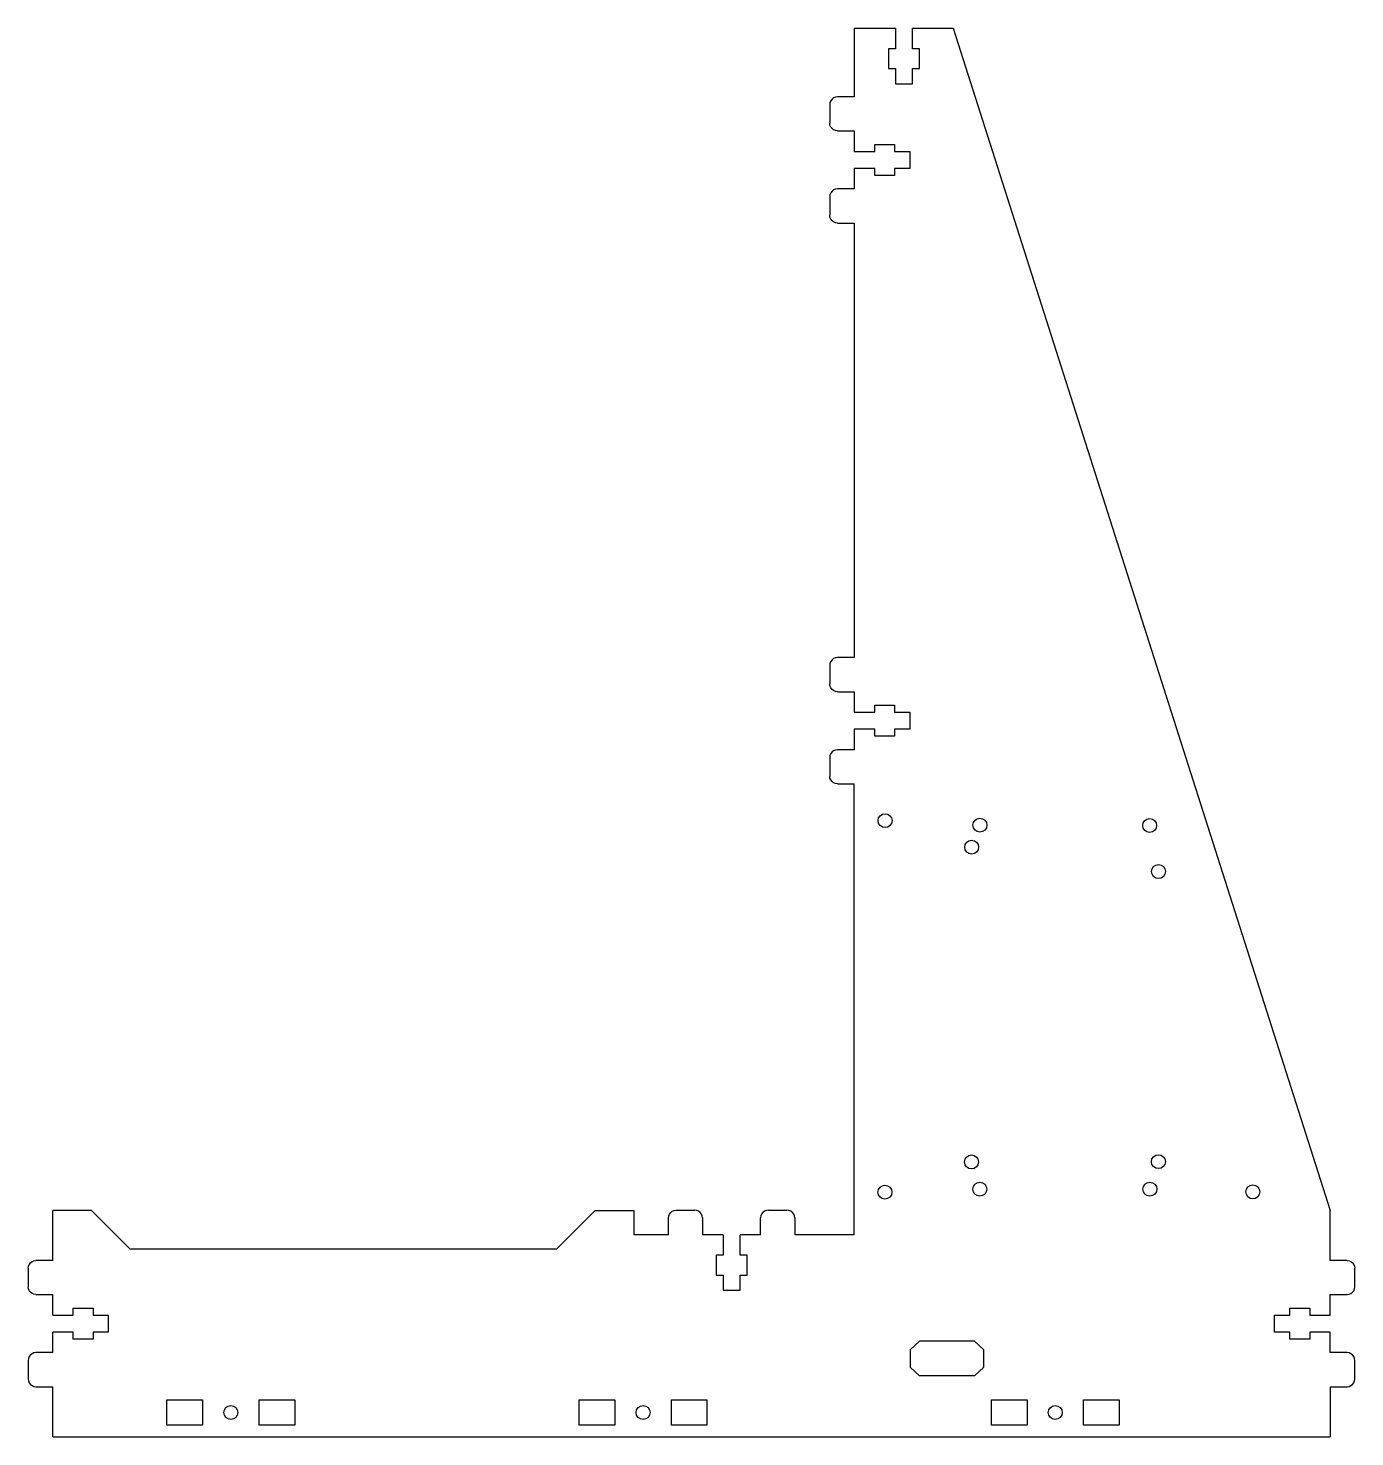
# Model space of a CAD drawing. Header units: inches. Extents: x 44 to 387, y 24 to 388.
import ezdxf

# ---------------------------------------------------------------- set-up
doc = ezdxf.new("R2010")
doc.units = ezdxf.units.IN
doc.header["$MEASUREMENT"] = 0

msp = doc.modelspace()

# ---------------------------------------------------------------- linework, layer by layer
for p, q in [((257.36, 387.93), (267.96, 387.93)), ((257.36, 387.93), (257.36, 370.2)), ((267.96, 387.93), (267.96, 382.63)), ((272.36, 387.93), (282.87, 387.93)), ((272.36, 382.63), (272.36, 387.93)), ((282.87, 387.93), (380.26, 82.53)), ((266.16, 382.63), (266.16, 377.53)), ((267.96, 382.63), (266.16, 382.63)), ((274.16, 382.63), (272.36, 382.63)), ((274.16, 377.53), (274.16, 382.63)), ((266.16, 377.53), (267.96, 377.53)), ((267.96, 377.53), (267.96, 373.58)), ((272.36, 373.58), (272.36, 377.53)), ((272.36, 377.53), (274.16, 377.53)), ((267.96, 373.58), (272.36, 373.58)), ((251.08, 368.72), (251.01, 368.2)), ((251.01, 368.2), (251.01, 363.4)), ((251.28, 369.2), (251.08, 368.72)), ((251.6, 369.61), (251.28, 369.2)), ((252.01, 369.93), (251.6, 369.61)), ((252.5, 370.13), (252.01, 369.93)), ((253.01, 370.2), (252.5, 370.13)), ((257.36, 370.2), (253.01, 370.2)), ((251.08, 362.88), (251.01, 363.4)), ((251.28, 362.4), (251.08, 362.88)), ((251.6, 361.99), (251.28, 362.4)), ((252.01, 361.67), (251.6, 361.99)), ((252.5, 361.47), (252.01, 361.67)), ((253.01, 361.4), (252.5, 361.47)), ((253.01, 361.4), (257.36, 361.4)), ((257.36, 361.4), (257.36, 356.1)), ((262.66, 357.9), (267.76, 357.9)), ((262.66, 356.1), (262.66, 357.9)), ((267.76, 357.9), (267.76, 356.1)), ((257.36, 356.1), (262.66, 356.1)), ((267.76, 356.1), (271.71, 356.1)), ((271.71, 356.1), (271.71, 351.7)), ((257.36, 351.7), (257.36, 346.4)), ((262.66, 351.7), (257.36, 351.7)), ((262.66, 349.9), (262.66, 351.7)), ((267.76, 349.9), (262.66, 349.9)), ((271.71, 351.7), (267.76, 351.7)), ((267.76, 351.7), (267.76, 349.9)), ((251.6, 345.81), (251.28, 345.4)), ((252.01, 346.13), (251.6, 345.81)), ((252.5, 346.33), (252.01, 346.13)), ((253.01, 346.4), (252.5, 346.33)), ((257.36, 346.4), (253.01, 346.4)), ((251.08, 344.92), (251.01, 344.4)), ((251.01, 344.4), (251.01, 339.6)), ((251.28, 345.4), (251.08, 344.92)), ((251.08, 339.08), (251.01, 339.6)), ((251.28, 338.6), (251.08, 339.08)), ((251.6, 338.19), (251.28, 338.6)), ((252.01, 337.87), (251.6, 338.19)), ((252.5, 337.67), (252.01, 337.87)), ((253.01, 337.6), (252.5, 337.67)), ((253.01, 337.6), (257.36, 337.6)), ((257.36, 337.6), (257.36, 225.33)), ((251.08, 223.85), (251.01, 223.33)), ((251.01, 223.33), (251.01, 218.53)), ((251.28, 224.33), (251.08, 223.85)), ((251.6, 224.75), (251.28, 224.33)), ((252.01, 225.06), (251.6, 224.75)), ((252.5, 225.26), (252.01, 225.06)), ((253.01, 225.33), (252.5, 225.26)), ((257.36, 225.33), (253.01, 225.33)), ((251.08, 218.01), (251.01, 218.53)), ((251.28, 217.53), (251.08, 218.01)), ((251.6, 217.12), (251.28, 217.53)), ((252.01, 216.8), (251.6, 217.12)), ((252.5, 216.6), (252.01, 216.8)), ((253.01, 216.53), (252.5, 216.6)), ((253.01, 216.53), (257.36, 216.53)), ((257.36, 216.53), (257.36, 211.23)), ((257.36, 211.23), (262.66, 211.23)), ((262.66, 213.03), (267.76, 213.03)), ((262.66, 211.23), (262.66, 213.03)), ((267.76, 213.03), (267.76, 211.23)), ((267.76, 211.23), (271.71, 211.23)), ((271.71, 211.23), (271.71, 206.83)), ((262.66, 206.83), (257.36, 206.83)), ((257.36, 206.83), (257.36, 201.53)), ((262.66, 205.03), (262.66, 206.83)), ((267.76, 205.03), (262.66, 205.03)), ((267.76, 206.83), (267.76, 205.03)), ((271.71, 206.83), (267.76, 206.83)), ((251.28, 200.53), (251.08, 200.05)), ((251.6, 200.95), (251.28, 200.53)), ((252.01, 201.26), (251.6, 200.95)), ((252.5, 201.46), (252.01, 201.26)), ((253.01, 201.53), (252.5, 201.46)), ((257.36, 201.53), (253.01, 201.53)), ((251.08, 200.05), (251.01, 199.53)), ((251.01, 199.53), (251.01, 194.73)), ((251.08, 194.21), (251.01, 194.73)), ((251.28, 193.73), (251.08, 194.21)), ((251.6, 193.32), (251.28, 193.73)), ((252.01, 193), (251.6, 193.32)), ((252.5, 192.8), (252.01, 193)), ((253.01, 192.73), (252.5, 192.8)), ((253.01, 192.73), (257.36, 192.73)), ((257.36, 76.23), (257.36, 192.73)), ((50.36, 69.58), (50.36, 82.53)), ((60.36, 82.53), (50.36, 82.53)), ((70.36, 72.53), (60.36, 82.53)), ((190.42, 82.53), (180.42, 72.53)), ((190.42, 82.53), (200.42, 82.53)), ((200.42, 82.53), (200.42, 76.23)), ((209.36, 80.58), (209.43, 81.1)), ((209.36, 76.23), (209.36, 80.58)), ((209.43, 81.1), (209.63, 81.58)), ((209.63, 81.58), (209.95, 82)), ((209.95, 82), (210.36, 82.31)), ((210.36, 82.31), (210.85, 82.51)), ((210.85, 82.51), (211.36, 82.58)), ((211.36, 82.58), (216.16, 82.58)), ((216.68, 82.51), (216.16, 82.58)), ((217.16, 82.31), (216.68, 82.51)), ((217.58, 82), (217.16, 82.31)), ((217.9, 81.58), (217.58, 82)), ((218.1, 81.1), (217.9, 81.58)), ((218.16, 80.58), (218.1, 81.1)), ((218.16, 80.58), (218.16, 76.23)), ((233.23, 81.1), (233.16, 80.58)), ((233.16, 76.23), (233.16, 80.58)), ((233.43, 81.58), (233.23, 81.1)), ((233.75, 82), (233.43, 81.58)), ((234.16, 82.31), (233.75, 82)), ((234.65, 82.51), (234.16, 82.31)), ((235.16, 82.58), (234.65, 82.51)), ((235.16, 82.58), (239.96, 82.58)), ((240.48, 82.51), (239.96, 82.58)), ((240.96, 82.31), (240.48, 82.51)), ((241.38, 82), (240.96, 82.31)), ((241.7, 81.58), (241.38, 82)), ((241.9, 81.1), (241.7, 81.58)), ((241.96, 80.58), (241.9, 81.1)), ((241.96, 80.58), (241.96, 76.23)), ((380.26, 69.58), (380.26, 82.53)), ((209.36, 76.23), (200.42, 76.23)), ((223.46, 76.23), (218.16, 76.23)), ((223.46, 76.23), (223.46, 70.93)), ((227.86, 70.93), (227.86, 76.23)), ((233.16, 76.23), (227.86, 76.23)), ((257.36, 76.23), (241.96, 76.23)), ((44.6, 69), (45.01, 69.31)), ((45.01, 69.31), (45.5, 69.51)), ((45.5, 69.51), (46.01, 69.58)), ((50.36, 69.58), (46.01, 69.58)), ((180.42, 72.53), (70.36, 72.53)), ((223.46, 70.93), (221.66, 70.93)), ((221.66, 70.93), (221.66, 65.83)), ((229.66, 70.93), (227.86, 70.93)), ((229.66, 65.83), (229.66, 70.93)), ((384.61, 69.58), (380.26, 69.58)), ((384.61, 69.58), (385.13, 69.51)), ((385.13, 69.51), (385.61, 69.31)), ((385.61, 69.31), (386.03, 69)), ((44.01, 67.58), (44.08, 68.1)), ((44.01, 67.58), (44.01, 62.78)), ((44.08, 68.1), (44.28, 68.58)), ((44.28, 68.58), (44.6, 69)), ((221.66, 65.83), (223.46, 65.83)), ((223.46, 65.83), (223.46, 61.88)), ((227.86, 61.88), (227.86, 65.83)), ((227.86, 65.83), (229.66, 65.83)), ((386.03, 69), (386.35, 68.58)), ((386.35, 68.58), (386.55, 68.1)), ((386.55, 68.1), (386.61, 67.58)), ((386.61, 62.78), (386.61, 67.58)), ((44.08, 62.26), (44.01, 62.78)), ((44.28, 61.78), (44.08, 62.26)), ((223.46, 61.88), (227.86, 61.88)), ((386.35, 61.78), (386.55, 62.26)), ((386.55, 62.26), (386.61, 62.78)), ((44.6, 61.37), (44.28, 61.78)), ((45.01, 61.05), (44.6, 61.37)), ((45.5, 60.85), (45.01, 61.05)), ((46.01, 60.78), (45.5, 60.85)), ((46.01, 60.78), (50.36, 60.78)), ((50.36, 55.48), (50.36, 60.78)), ((380.26, 55.48), (380.26, 60.78)), ((380.26, 60.78), (384.61, 60.78)), ((384.61, 60.78), (385.13, 60.85)), ((385.13, 60.85), (385.61, 61.05)), ((385.61, 61.05), (386.03, 61.37)), ((386.03, 61.37), (386.35, 61.78)), ((50.36, 55.48), (55.66, 55.48)), ((55.66, 57.28), (60.76, 57.28)), ((55.66, 55.48), (55.66, 57.28)), ((60.76, 57.28), (60.76, 55.48)), ((60.76, 55.48), (64.71, 55.48)), ((64.71, 55.48), (64.71, 51.08)), ((365.91, 55.48), (369.86, 55.48)), ((365.91, 51.08), (365.91, 55.48)), ((369.86, 55.48), (369.86, 57.28)), ((369.86, 57.28), (374.96, 57.28)), ((374.96, 57.28), (374.96, 55.48)), ((374.96, 55.48), (380.26, 55.48)), ((55.66, 51.08), (50.36, 51.08)), ((50.36, 45.78), (50.36, 51.08)), ((55.66, 49.28), (55.66, 51.08)), ((64.71, 51.08), (60.76, 51.08)), ((60.76, 51.08), (60.76, 49.28)), ((369.86, 51.08), (365.91, 51.08)), ((369.86, 49.28), (369.86, 51.08)), ((380.26, 51.08), (374.96, 51.08)), ((374.96, 51.08), (374.96, 49.28)), ((380.26, 45.78), (380.26, 51.08)), ((60.76, 49.28), (55.66, 49.28)), ((271.78, 46.47), (274.16, 48.71)), ((288.44, 48.71), (274.16, 48.71)), ((288.44, 48.71), (290.82, 46.47)), ((374.96, 49.28), (369.86, 49.28)), ((44.08, 44.3), (44.01, 43.78)), ((44.01, 43.78), (44.01, 38.98)), ((44.28, 44.78), (44.08, 44.3)), ((44.6, 45.2), (44.28, 44.78)), ((45.01, 45.51), (44.6, 45.2)), ((45.5, 45.71), (45.01, 45.51)), ((46.01, 45.78), (45.5, 45.71)), ((50.36, 45.78), (46.01, 45.78)), ((271.78, 46.47), (271.78, 41.99)), ((290.82, 41.99), (290.82, 46.47)), ((384.61, 45.78), (380.26, 45.78)), ((385.13, 45.71), (384.61, 45.78)), ((385.61, 45.51), (385.13, 45.71)), ((386.03, 45.2), (385.61, 45.51)), ((386.35, 44.78), (386.03, 45.2)), ((386.55, 44.3), (386.35, 44.78)), ((386.61, 43.78), (386.55, 44.3)), ((386.61, 38.98), (386.61, 43.78)), ((274.16, 39.75), (271.78, 41.99)), ((290.82, 41.99), (288.44, 39.75)), ((44.01, 38.98), (44.08, 38.46)), ((44.08, 38.46), (44.28, 37.98)), ((44.28, 37.98), (44.6, 37.57)), ((44.6, 37.57), (45.01, 37.25)), ((45.01, 37.25), (45.5, 37.05)), ((45.5, 37.05), (46.01, 36.98)), ((46.01, 36.98), (50.36, 36.98)), ((50.36, 24.03), (50.36, 36.98)), ((288.44, 39.75), (274.16, 39.75)), ((380.26, 36.98), (384.61, 36.98)), ((380.26, 36.98), (380.26, 24.03)), ((384.61, 36.98), (385.13, 37.05)), ((385.13, 37.05), (385.61, 37.25)), ((385.61, 37.25), (386.03, 37.57)), ((386.03, 37.57), (386.35, 37.98)), ((386.35, 37.98), (386.55, 38.46)), ((386.55, 38.46), (386.61, 38.98)), ((79.86, 33.63), (89.06, 33.63)), ((79.86, 27.03), (79.86, 33.63)), ((89.06, 33.63), (89.06, 27.03)), ((103.66, 27.03), (103.66, 33.63)), ((103.66, 33.63), (112.86, 33.63)), ((112.86, 33.63), (112.86, 27.03)), ((186.31, 27.03), (186.31, 33.63)), ((186.31, 33.63), (195.51, 33.63)), ((195.51, 33.63), (195.51, 27.03)), ((210.11, 33.63), (219.31, 33.63)), ((210.11, 27.03), (210.11, 33.63)), ((219.31, 33.63), (219.31, 27.03)), ((292.76, 27.03), (292.76, 33.63)), ((292.76, 33.63), (301.96, 33.63)), ((301.96, 33.63), (301.96, 27.03)), ((316.56, 33.63), (325.76, 33.63)), ((316.56, 27.03), (316.56, 33.63)), ((325.76, 33.63), (325.76, 27.03)), ((89.06, 27.03), (79.86, 27.03)), ((112.86, 27.03), (103.66, 27.03)), ((195.51, 27.03), (186.31, 27.03)), ((219.31, 27.03), (210.11, 27.03)), ((301.96, 27.03), (292.76, 27.03)), ((325.76, 27.03), (316.56, 27.03)), ((50.36, 24.03), (380.26, 24.03))]:
    msp.add_line(p, q)
for centre in [(265.3, 183.21), (289.8, 182.04), (333.63, 181.95), (287.66, 176.36), (335.92, 170.05), (287.63, 95.04), (335.89, 95.11), (265.27, 87.25), (289.77, 88.02), (333.7, 88.02), (360.27, 87.3), (96.36, 30.33), (202.81, 30.33), (309.26, 30.33)]:
    msp.add_circle(centre, 1.8)

doc.saveas('drawing.dxf')
